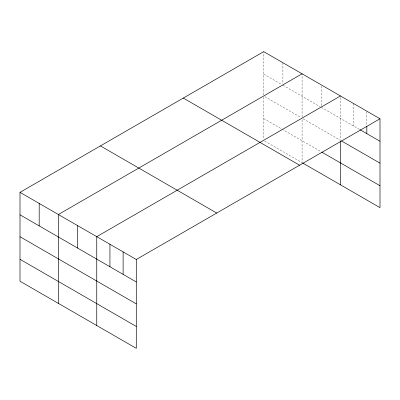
<?xml version="1.0" encoding="UTF-8"?>
<svg xmlns="http://www.w3.org/2000/svg" width="400" height="400" viewBox="0 0 400 400"><rect width="100%" height="100%" fill="white"/><g stroke="black" fill="none" stroke-linecap="round" stroke-linejoin="round"><path stroke-width="0.3" stroke-dasharray="2 1.5" d="M263.71 94.815L263.71 51.645M302.085 116.97L302.085 73.8M263.71 74.12L281.83 84.585M282.895 85.2L320.205 106.74M321.27 107.355L359.44 129.39M264.775 96.645L301.02 117.57M303.15 118.8L340.46 140.345L340.46 95.955M263.71 118.605L321.27 151.835M264.775 141.125L302.085 162.67L302.085 118.185M366.82 111.8L366.82 125.535M353.64 103.565L353.64 126.045M321.27 86.13L321.27 106.105M282.895 62.725L282.895 83.95M263.71 97.22L263.71 139.295"/><path stroke-width="0.6" d="M380 118.785L263.71 51.645L20 192.35L20 281.215L136.29 348.355L136.29 259.49L380 118.785L380 207.65L302.615 162.975M302.085 73.8L58.375 214.505L58.375 303.37M340.46 95.955L96.755 236.66L96.755 325.53M359.965 129.695L380 141.26M341.515 140.95L380 163.17M321.805 152.145L380 185.745M183.285 98.075L299.575 165.215M100.425 145.915L216.715 213.055M20 192.35L136.29 259.49M20 214.825L136.29 281.965M20 236.735L136.29 303.875M20 259.305L136.29 326.445M366.82 126.16L366.82 133.65M340.46 141.53L340.46 184.825M123.115 251.88L123.115 274.355M109.935 244.27L109.935 266.745M77.565 225.58L77.565 248.06M39.19 203.425L39.19 225.9"/></g></svg>
